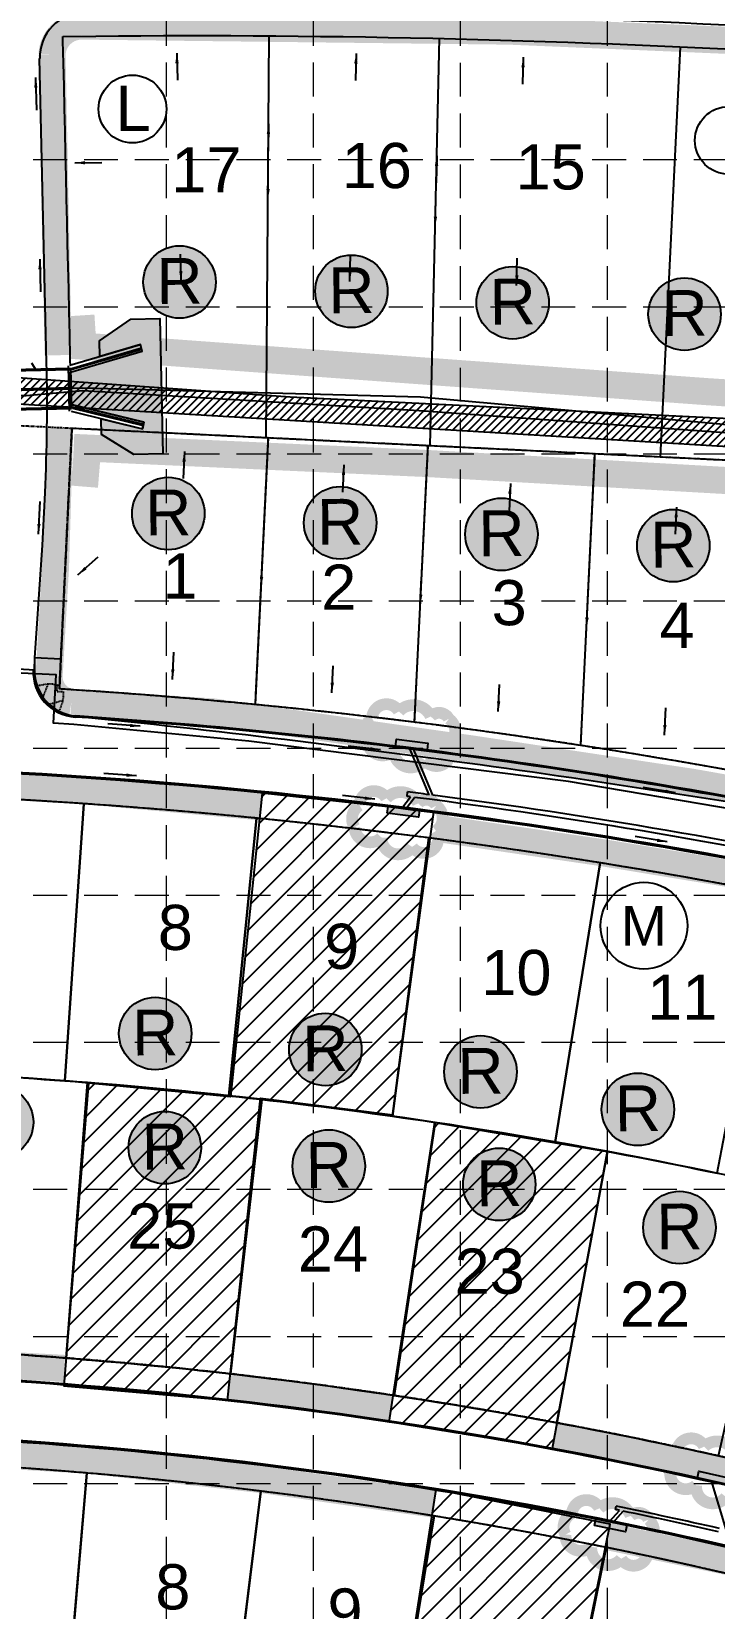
# Model space of a CAD drawing. Header units: inches. Extents: x 4451 to 7062, y 10245 to 14418.
# Drawn here: x 5306 to 5608, y 12537 to 13235 of the extents above; entities that cross this region are included whole.
import ezdxf
from ezdxf.enums import TextEntityAlignment as Align

# ---------------------------------------------------------------- set-up
doc = ezdxf.new("R2010")
doc.units = ezdxf.units.IN
doc.header["$MEASUREMENT"] = 0
for name, pattern in [('HIDDEN', [0.375, 0.25, -0.125]), ('x14305pbs$0$HIDDEN2', [0.1875, 0.125, -0.0625]), ('x14305pbs$0$PHANTOM', [2.5, 1.25, -0.25, 0.25, -0.25, 0.25, -0.25])]:
    doc.linetypes.add(name, pattern=pattern)
for name, color, linetype in [('BASE', 7, 'Continuous'), ('BLOCK-TXT', 1, 'Continuous'), ('BREAKLINE_PTCODE', 7, 'Continuous'), ('ERO-MAT', 84, 'Continuous'), ('GRADE BASE$0$GRADE-ARROW', 7, 'Continuous'), ('GRADE BASE$0$PGRADE-BNDY', 3, 'Continuous'), ('grid', 9, 'HIDDEN'), ('HEC TB', 42, 'Continuous'), ('LOT-TXT', 1, 'Continuous'), ('pbaseCS4$0$LOTS-4', 1, 'Continuous'), ('pbaseCS4$0$PV TC-4', 3, 'Continuous'), ('Phase 3$0$E-BC', 8, 'Continuous'), ('Phase 3$0$FC', 8, 'Continuous'), ('Phase 3$0$INLET', 8, 'Continuous'), ('Phase 3$0$STM', 8, 'Continuous'), ('SD BxClvt', 11, 'Continuous'), ('SD BxClvt Hdwl', 1, 'Continuous'), ('SD RCP', 11, 'Continuous'), ('SD RIPRAP', 7, 'Continuous'), ('SILT FENCE', 200, 'Continuous'), ('SODDED LOT', 2, 'Continuous'), ('WSL', 5, 'Continuous'), ('x14305pbs$0$BOUNDARY', 8, 'x14305pbs$0$PHANTOM'), ('x14305pbs$0$FUT-BFR', 1, 'x14305pbs$0$HIDDEN2'), ('x14305pbs$0$LOT-LABEL', 1, 'Continuous'), ('x14305pbs$0$LOT-TXT', 1, 'Continuous'), ('x14305pbs$0$LOTS', 1, 'Continuous'), ('x14305pbs$0$p-BC', 1, 'Continuous'), ('x14305pbs$0$P-FC', 1, 'Continuous'), ('x14305pbs$0$PARC', 1, 'Continuous'), ('x14305pbs$0$ROW', 1, 'x14305pbs$0$PHANTOM'), ('x14305stm$0$P-INLET', 5, 'Continuous'), ('x14305stm$0$P-STM', 2, 'Continuous')]:
    doc.layers.add(name, color=color, linetype=linetype)
doc.layers.add('ERO-MAT-OL', color=6, linetype='Continuous', plot=False)
doc.styles.add('GRADE BASE$0$Standard', font='txt')
doc.styles.add('ryland', font='ARIAL.TTF', dxfattribs={"height": 25})
doc.styles.get("Standard").update_dxf_attribs({"font": 'ARIAL.TTF'})
doc.dimstyles.new('GRADE BASE$0$Standard', dxfattribs={"dimtxt": 0.18, "dimasz": 0.18, "dimexe": 0.18, "dimexo": 0.0625, "dimgap": 0.09, "dimtad": 0, "dimtih": 1, "dimtoh": 1, "dimdec": 4, "dimzin": 0, "dimdsep": 46, "dimtxsty": 'GRADE BASE$0$Standard', "dimcen": 0.09, "dimadec": 0, "dimazin": 0, "dimtfac": 1, "dimtdec": 4, "dimtofl": 0, "dimtmove": 0, "dimatfit": 3, "dimfxl": 0, "dimtolj": 1, "dimtzin": 0, "dimarcsym": 0})

# ---------------------------------------------------------------- blocks, each defined once
blk = doc.blocks.new('RYLAND')
h = blk.add_hatch(color=81)
h.paths.add_polyline_path([(1.164, -1.048, 1), (-1.408, -1.048, 1)])
h.paths.add_polyline_path([(-1.348, -2.228), (1.104, -2.228), (1.104, 0.21), (-1.348, 0.21)], flags=25)
at = {"color": 5}
blk.add_circle((-0.122, -1.048), 1.286, dxfattribs=at)
at = {"layer": 'BASE', "color": 5, "style": 'ryland'}
blk.add_text('R', height=1.625, dxfattribs=at).set_placement((-0.122, -1.821), align=Align.CENTER)

msp = doc.modelspace()

# ---------------------------------------------------------------- hatches: boundary and pattern name
at = {"layer": 'SD RIPRAP'}
h = msp.add_hatch(dxfattribs=at)
h.set_pattern_fill('GRAVEL', color=1, scale=5, style=0)
h.set_pattern_definition([(228.0128, (3.6, 5), (-39.999991161, -45.000006708), [0.67268, -66.59544]), (184.9697, (3.15, 4.5), (60.0000052576, 4.999956535), [1.15434, -114.279625]), (132.5104, (2, 4.4), (49.999953592, -55.0000433694), [0.81394, -80.58016]), (267.2737, (0.05, 3.15), (4.9999800886, 100.000001475), [1.05119, -104.06779]), (292.8337, (0, 2.1), (-25.000049527, 59.999982059), [1.030775, -102.046865]), (357.2737, (0.4, 1.15), (-100.000001475, 4.9999800886), [1.05119, -104.06779]), (37.6942, (1.45, 1.1), (-65.000036728, -49.9999520258), [1.390145, -137.624245]), (72.2553, (2.55, 1.95), (35.0000538135, 109.9999811562), [1.31244, -129.931605]), (121.4296, (2.95, 3.2), (-40.000041171, 64.9999751825), [1.05475, -104.420365]), (175.2364, (2.4, 4.1), (55.000004732, -4.999957663), [1.20416, -59.003815]), (222.3974, (1.2, 4.2), (-60.0000367554, -54.99996041), [1.55724, -154.166875]), (138.8141, (5, 3.1), (-35.000014734, 29.999986567), [0.531505, -52.61922]), (171.4692, (4.6, 3.45), (64.999991424, -10.00003955), [1.011185, -100.107555]), (225, (3.6, 3.6), (-6e-16, -5.00000155), [0.707105, -6.36396]), (203.1986, (3.25, 4.2), (24.999998653, 10.000006626), [0.38079, -37.698075]), (291.8014, (2.9, 4.05), (-4.99999955, 15.000001365), [0.538515, -26.38731]), (30.9638, (3.1, 3.55), (14.99999011, 10.00001242), [0.874645, -28.280115]), (161.5651, (3.85, 4), (10.00000217, -4.99999202), [0.632455, -15.178935]), (16.3895, (0, 4.05), (50.000010992, 14.999963549), [0.886, -87.714225]), (70.3462, (0.85, 4.3), (-19.999976237, -55.000010678), [0.743305, -73.58704]), (293.1986, (3.85, 5), (-10.000006626, 24.999998653), [0.761575, -37.31729]), (343.6105, (4.15, 4.3), (-50.000010992, 14.999963549), [0.886, -87.714225]), (339.444, (0, 0.95), (-25.000009223, 9.999979982), [0.8544, -41.86562]), (294.7751, (0.8, 0.65), (-24.999960946, 55.000017109), [0.71589, -70.873215]), (66.8014, (3.9, 0), (10.000006626, 24.999998653), [0.761575, -37.31729]), (17.354, (4.2, 0.7), (-65.0000100955, -19.999972511), [0.838155, -82.97712]), (69.444, (1.45, 0), (-9.999979982, -25.000009223), [0.4272, -42.29282]), (101.3099, (3.6, 0), (-4.99998816, 20.00000376), [0.25495, -25.240145]), (165.9638, (3.55, 0.25), (15.00000273, -4.99999029), [1.030775, -19.58475]), (186.009, (2.55, 0.5), (49.9999987545, 4.9999965874), [0.95525, -94.569615]), (303.6901, (3.1, 3.1), (-5.00000667, 9.99999779), [0.72111, -17.306645]), (353.1572, (3.5, 2.5), (84.9999968274, -10.0000399896), [1.25897, -124.637815]), (60.9454, (4.75, 2.35), (-20.000000136, -35.000001923), [0.51478, -50.96337]), (90, (5, 2.8), (-5, 5), [0.3, -4.7]), (120.2564, (2.45, 0.65), (19.999974434, -35.000012279), [0.69462, -68.7676]), (48.0128, (2.1, 1.25), (39.999991161, 45.000006708), [1.34536, -65.92276]), (0, (3, 2.25), (5, 5), [1.3, -3.7]), (325.3048, (4.3, 2.25), (-49.999971295, 35.000043048), [0.79057, -78.26637]), (254.0546, (4.95, 1.8), (-4.999999446, -20.000000633), [0.72801, -35.67254]), (207.646, (4.75, 1.1), (-94.999979036, -50.000038566), [1.185325, -117.34737]), (175.4261, (3.7, 0.55), (-65.0000027916, 4.9999740058), [1.253995, -124.14537])])
h.paths.add_polyline_path([(5323.01, 13083.9), (5354.76, 13093.19), (5353.91, 13096.08), (5335.92, 13090.81), (5335.77, 13097.75), (5349.62, 13107.38), (5362.47, 13107.67), (5363.85, 13047.69), (5351, 13047.39), (5336.72, 13056.38), (5336.56, 13063.31), (5354.77, 13058.88), (5355.48, 13061.8), (5323.33, 13069.63)])
at = {"layer": 'WSL'}
h = msp.add_hatch(dxfattribs=at)
h.set_pattern_fill('ANSI31', color=256, scale=20, style=0)
h.paths.add_polyline_path([(5043.15, 13916.57), (5077.99, 13722.41), (5090.47, 13317.83), (5088.4, 13174.97), (5108.17, 13103.2), (5169.55, 13082.4), (5272.55, 13083.44), (5420.28, 13073.04), (5758.56, 13056.37), (5910.46, 13056.37), (5999.93, 13056.37), (6187.46, 13048.06), (6236.96, 13052.47), (6285.22, 13080.76), (6331.91, 13100.31), (6401.73, 13089.08), (6446.67, 13057.46), (6511.58, 13034.17), (6579.82, 13029.18), (6779.54, 12994.24), (6836.13, 13007.55), (6847.78, 13022.52), (6919.34, 13050.81), (6957.62, 13072.44), (6980.93, 13082.42), (6982.59, 13034.17), (6859.43, 12997.57), (6799.51, 12975.94), (6699.65, 12964.29), (6599.79, 12995.9), (6454.99, 13017.53), (6405.06, 13045.82), (6376.76, 13069.11), (6303.53, 13064.12), (6286.05, 13062.28), (6287, 13062.55), (6240.29, 13039.16), (6112.13, 13034.17), (5930.72, 13030.84), (5754.29, 13042.49), (5115.18, 13080.76), (5073.57, 13114.03), (5056.93, 13153.96), (5060.26, 13223.84), (5058.59, 13333.65), (5060.26, 13351.95), (5063.59, 13411.85), (5062.09, 13427.25), (5060.26, 13440.13), (5060.26, 13490.05), (5058.59, 13501.69), (5055.27, 13523.32), (5063.59, 13411.85), (5046.94, 13553.27), (4992.02, 13576.56), (4993.68, 13604.85), (5056.93, 13576.56), (5058.59, 13708), (4977.04, 13882.7), (5016.98, 13886.03), (5051.94, 13767.9), (5002.01, 13974.21), (5036.96, 13960.9)])

# ---------------------------------------------------------------- linework, layer by layer
at = {"layer": 'BASE', "color": 170, "const_width": 5.2}
for points in [[(5468.37, 12933.72, 0.520567), (5468.37, 12933.72, 0.765195), (5456.46, 12930.62, 0.417879), (5454.3, 12920.91, 0.6649), (5466.17, 12916.39, 0.744833), (5479.77, 12912.24, 0.975642), (5490.31, 12919.29, 0.520567), (5490.48, 12930.49, 0.520567), (5482.45, 12931.47, 0.540264), (5468.37, 12933.72)], [(5462.81, 12895.25, 0.520567), (5462.81, 12895.25, 0.765195), (5450.9, 12892.16, 0.417879), (5448.73, 12882.45, 0.6649), (5460.61, 12877.93, 0.744833), (5474.2, 12873.78, 0.975642), (5484.75, 12880.83, 0.520567), (5484.91, 12892.02, 0.520567), (5476.88, 12893.01, 0.540264), (5462.81, 12895.25)], [(5603.51, 12608.33, 0.520567), (5603.51, 12608.33, 0.765195), (5591.4, 12606.19, 0.417879), (5588.47, 12596.67, 0.6649), (5599.95, 12591.23, 0.744833), (5613.18, 12586.02, 0.975642), (5624.24, 12592.22, 0.520567), (5625.29, 12603.37, 0.520567), (5617.37, 12604.98, 0.540264), (5603.51, 12608.33)], [(5557.11, 12581.01, 0.520567), (5557.11, 12581.01, 0.765195), (5545, 12578.86, 0.417879), (5542.07, 12569.35, 0.6649), (5553.55, 12563.91, 0.744833), (5566.78, 12558.7, 0.975642), (5577.84, 12564.89, 0.520567), (5578.89, 12576.04, 0.520567), (5570.97, 12577.65, 0.540264), (5557.11, 12581.01)]]:
    msp.add_lwpolyline(points, format="xyb", close=True, dxfattribs=at)
at = {"layer": 'BLOCK-TXT', "color": 7}
for centre in [(5350.41, 13200.37), (5614.43, 13186.47)]:
    msp.add_circle(centre, 15, dxfattribs=at)
at = {"layer": 'BREAKLINE_PTCODE', "color": 7}
for points in [[(5319.59, 13232.54, 545.1), (5334.25, 13232.68, 544.96), (5344.19, 13232.76, 544.83), (5354.14, 13232.82, 544.71), (5364.09, 13232.86, 544.58), (5374.03, 13232.88, 544.46), (5383.98, 13232.87, 544.33), (5393.93, 13232.85, 544.21), (5403.87, 13232.8, 544.08), (5413.82, 13232.74, 543.96), (5423.77, 13232.65, 543.84), (5433.71, 13232.54, 543.71), (5443.66, 13232.41, 543.59), (5453.61, 13232.26, 543.46), (5463.55, 13232.09, 543.34), (5473.5, 13231.9, 543.21), (5483.44, 13231.68, 543.09), (5493.39, 13231.45, 542.96), (5503.33, 13231.19, 542.84), (5513.27, 13230.91, 542.72), (5523.21, 13230.61, 542.59), (5533.16, 13230.3, 542.47), (5543.1, 13229.95, 542.34), (5553.04, 13229.59, 542.22), (5562.98, 13229.21, 542.09), (5572.92, 13228.81, 541.97), (5582.85, 13228.38, 541.84), (5592.79, 13227.94, 541.72), (5602.73, 13227.47, 541.6), (5612.66, 13226.98, 541.47)], [(5322.93, 13086.86, 545.76), (5322.89, 13088.96, 545.78), (5322.85, 13090.61, 545.79), (5322.62, 13100.6, 545.84), (5322.39, 13110.6, 545.87), (5322.16, 13120.6, 545.86), (5321.93, 13130.6, 545.82), (5321.7, 13140.59, 545.76), (5321.47, 13150.59, 545.66), (5321.24, 13160.59, 545.57), (5321.01, 13170.59, 545.47), (5320.78, 13180.58, 545.37), (5320.55, 13190.58, 545.27), (5320.33, 13200.58, 545.18), (5320.1, 13210.58, 545.08), (5319.87, 13220.57, 544.98), (5319.64, 13230.57, 544.88), (5319.59, 13232.54, 544.86)]]:
    msp.add_polyline3d(points, dxfattribs=at)
at = {"layer": 'ERO-MAT', "const_width": 12}
for points in [[(6013.17, 13064.81), (6012.7, 13181.07, 0.305428), (6001.95, 13196.9), (5780.67, 13220.05), (5674.11, 13228.24), (5516.99, 13234.87), (5328.03, 13237.09, 0.4074), (5314.79, 13224.46), (5317.5, 13091.4)], [(5318.18, 13059.23), (5316.31, 12997.4), (5313.51, 12949.8, 0.386919), (5323.32, 12937.67), (5386.33, 12933.47), (5500.4, 12917.15), (5598.09, 12902.39), (5749.3, 12875.66), (5830.38, 12865.02), (5904.76, 12860.39), (6002.11, 12859.64, 0.312112), (6013.45, 12867.36), (6013.92, 12878.53), (6013.32, 13027.74)]]:
    msp.add_lwpolyline(points, format="xyb", dxfattribs=at)
for points in [[(5407.13, 12891.52), (5329.26, 12898.6), (5252.27, 12903.09), (5175.03, 12904.59), (5026.58, 12903)], [(5633.25, 12858.87), (5559.58, 12871.03), (5486.62, 12881.75)], [(5174.8, 12648.29), (5199.31, 12648.62), (5250.74, 12646.67), (5320.25, 12642.92)], [(5393.49, 12635.19), (5464.78, 12625.25)], [(5026.52, 12607.5), (5175.33, 12608.66), (5254.14, 12606.9), (5331.87, 12602.21), (5407.76, 12593.72), (5483.99, 12582.84)], [(5537.6, 12613.17), (5608.46, 12599), (5680.09, 12581.78)], [(5561.23, 12568.38), (5637.49, 12552.6)]]:
    msp.add_lwpolyline(points, dxfattribs=at)
at = {"layer": 'ERO-MAT-OL', "color": 7, "flags": 128}
msp.add_lwpolyline([(6009.12, 13025.78), (6008.38, 12865.29), (5943.65, 12865.27, -0.052995), (5696.65, 12891.44, 0.037156), (5318.07, 12943.7), (5318.7, 12956.91), (5307.02, 12957.47), (5306.96, 12952.1, 0.388262), (5325.15, 12931.71, -0.018592), (5694.24, 12880.19, 0.035174), (5943.65, 12853.77), (6000.38, 12853.79, 0.414214), (6019.88, 12873.3), (6017.77, 13026.72)], format="xyb", close=True, dxfattribs=at)
for points in [[(4780.42, 12663.96), (4778.7, 12887.95, -0.414214), (4798.05, 12907.6), (5136.71, 12910.21, -0.05484), (5688.57, 12853.8, 0.052995), (5943.66, 12826.77), (6000.39, 12826.79, -0.414214), (6019.9, 12807.3), (6019.98, 12557.32, -0.416622), (6000.33, 12537.82, -0.059153), (5656.48, 12581.39, 0.063062), (5144.15, 12642.26, 0.000489), (4805.11, 12639.65, 0.001829), (4805.02, 12651.15), (5144.06, 12653.76, -0.063062), (5659.26, 12592.55, 0.060541), (6008.49, 12549.27), (6008.4, 12815.29), (5943.67, 12815.27, -0.052995), (5686.16, 12842.55, 0.05484), (5136.8, 12898.71), (4790.13, 12896.04), (4791.92, 12664.05), (4780.42, 12663.96)], [(4805.41, 12601.32), (4805.32, 12612.65), (5144.36, 12615.26, -0.063062), (5649.96, 12555.19, 0.059243), (6000.65, 12510.81, -0.411914), (6020.01, 12491.32), (6020.05, 12374.86, -0.340544), (6008.54, 12359.92), (6008.5, 12499.27, -0.054559), (5682.32, 12535.72, -0.005985), (5647.17, 12544.03, 0.063062), (5144.44, 12603.76), (4805.41, 12601.32)]]:
    msp.add_lwpolyline(points, format="xyb", dxfattribs=at)
at = {"layer": 'GRADE BASE$0$PGRADE-BNDY', "color": 7}
msp.add_lwpolyline([(6229.43, 13191.98), (6189.86, 13177.94), (6140.54, 13171.34), (6092.37, 13175.64), (6059.69, 13181.38), (6060.21, 13128.86), (6061.35, 13030.73), (6177.76, 13025), (6177.19, 12858.55), (6055.91, 12858.26), (6000.78, 12850.22), (5918.2, 12848.5), (5839.21, 12851.64), (5763.22, 12862.53), (5691.25, 12877.15), (5618.27, 12890.09), (5543.43, 12902.7), (5401.94, 12920.5), (5324.39, 12927.97), (5315.43, 12928.57), (5316.58, 12949.98), (5269.98, 12952.17)], dxfattribs=at)
at = {"layer": 'grid', "color": 252, "linetype": 'HIDDEN', "lineweight": 0, "ltscale": 60}
for p, q in [((5365.41, 10573.41), (5365.41, 14349.99)), ((5430.52, 10573.4), (5430.52, 14349.99)), ((5495.63, 10573.39), (5495.63, 14349.99)), ((5560.75, 10573.38), (5560.75, 14349.99)), ((4518.96, 13177.99), (6993.2, 13177.99)), ((4518.96, 13112.88), (6993.2, 13112.88)), ((4518.96, 13047.76), (6993.2, 13047.76)), ((4518.96, 12982.65), (6993.2, 12982.65)), ((4518.96, 12917.54), (6993.2, 12917.54)), ((4518.96, 12852.43), (6993.2, 12852.43)), ((4518.96, 12787.32), (6993.2, 12787.32)), ((4518.96, 12722.21), (6993.2, 12722.21)), ((4518.96, 12657.1), (6993.2, 12657.1)), ((4518.96, 12591.98), (6993.2, 12591.98))]:
    msp.add_line(p, q, dxfattribs=at)
at = {"layer": 'HEC TB', "color": 5}
msp.add_lwpolyline([(5155.51, 13069.17), (5275.38, 13073.59), (5303.31, 13073.53), (5328.42, 13075.81), (5477.33, 13066.91), (5641.37, 13055.08), (5803.75, 13049.95), (5943.01, 13055.78), (6010.39, 13047.62), (6037.27, 13057.22), (6063.18, 13056.69), (6179.69, 13055.4)], dxfattribs=at)
at = {"layer": 'pbaseCS4$0$LOTS-4', "color": 7}
for p, q in [((5409.64, 13054.95), (5410.91, 13232.76)), ((5482.17, 13051.42), (5486.35, 13231.61)), ((5592.84, 13227.93), (5584.01, 13046.46)), ((5323.58, 13059.14), (6008.33, 13025.81)), ((5404.81, 12936.76), (5410.56, 13054.91)), ((5475.29, 12928.94), (5481.26, 13051.47)), ((5548.88, 12918.67), (5555.17, 13047.87))]:
    msp.add_line(p, q, dxfattribs=at)
at = {"layer": 'pbaseCS4$0$PV TC-4', "color": 7}
for p, q in [((5312.41, 13088.05), (5309.31, 13222.67)), ((5310.59, 13007.35), (5311.7, 13030.52)), ((5307.21, 12957.46), (5310.59, 13007.35)), ((5306.96, 12952.1), (5307.21, 12957.46)), ((5280, 12953.75), (5306.96, 12952.1))]:
    msp.add_line(p, q, dxfattribs=at)
for centre, radius, start, end in [((5377.46, 8537.88), 4734.5, 81.12867, 90.59934), ((5329.31, 13223.13), 20, 90.58878, 181.31639), ((5377.46, 8537.88), 4705.5, 82.37991, 90.58878), ((4498.12, 13069.34), 814.5, 357.26855, 1.31639)]:
    msp.add_arc(centre, radius, start, end, dxfattribs=at)
at = {"layer": 'Phase 3$0$E-BC', "color": 7}
msp.add_line((5280, 12953.75), (5306.96, 12952.1), dxfattribs=at)
for centre, radius, start, end in [((5326.43, 12951.17), 19.5, 177.26855, 266.22192), ((5156.23, 10373.79), 2563.5, 77.88516, 86.22192), ((5156.23, 10373.79), 2536.5, 77.88516, 90.44108)]:
    msp.add_arc(centre, radius, start, end, dxfattribs=at)
at = {"layer": 'Phase 3$0$FC', "color": 7}
for centre, radius, start, end in [((5326.43, 12951.17), 20, 177.26855, 266.22192), ((5156.23, 10373.79), 2563, 77.88516, 86.22192), ((5156.23, 10373.79), 2537, 77.88516, 90.44108)]:
    msp.add_arc(centre, radius, start, end, dxfattribs=at)
at = {"layer": 'Phase 3$0$INLET', "color": 5, "flags": 128}
for points in [[(5466.92, 12918.41), (5467.3, 12921.38), (5481.19, 12919.63), (5480.81, 12916.66)], [(5463.2, 12888.64), (5463.58, 12891.61), (5477.47, 12889.87), (5477.09, 12886.89)]]:
    msp.add_lwpolyline(points, close=True, dxfattribs=at)
at = {"layer": 'Phase 3$0$INLET', "color": 5}
for points in [[(5467.3, 12921.38), (5466.92, 12918.41), (5481.19, 12919.63), (5480.81, 12916.66)], [(5463.58, 12891.61), (5463.2, 12888.64), (5477.47, 12889.87), (5477.09, 12886.89)]]:
    msp.add_solid(points, dxfattribs=at)
at = {"layer": 'Phase 3$0$STM', "color": 5}
for p, q in [((5481.69, 12896.88), (5473.01, 12917.64)), ((5483.41, 12896.66), (5474.73, 12917.42)), ((5469.66, 12890.85), (5473.51, 12895.91)), ((5471.38, 12890.63), (5475.22, 12895.69)), ((5471.96, 12896.1), (5472.21, 12898.09))]:
    msp.add_line(p, q, dxfattribs=at)
for points in [[(5473.51, 12895.91, 0.000153), (5471.96, 12896.1)], [(5481.69, 12896.88, 0.000939), (5472.21, 12898.09)], [(5983.15, 12832.26, 0.004705), (5980.91, 12832.28), (5943.66, 12832.27, -0.052995), (5689.73, 12859.17, 0.021409), (5475.22, 12895.69, 0.021409)], [(5983.19, 12834.26, 0.004705), (5980.91, 12834.28), (5943.66, 12834.27, -0.052995), (5690.15, 12861.13, 0.020623), (5483.41, 12896.66, 0.020623)]]:
    msp.add_lwpolyline(points, format="xyb", dxfattribs=at)
at = {"layer": 'SD BxClvt', "color": 5}
for p, q in [((5272.98, 13084.49), (5322.97, 13085.63)), ((5272.99, 13083.9), (5322.98, 13085.05)), ((5273.18, 13075.91), (5323.16, 13077.05)), ((5273.19, 13075.32), (5323.18, 13076.47)), ((5273.37, 13067.32), (5323.36, 13068.47)), ((5273.39, 13066.74), (5323.37, 13067.89))]:
    msp.add_line(p, q, dxfattribs=at)
at = {"layer": 'SD BxClvt Hdwl', "color": 5}
for p, q in [((5322.72, 13086.94), (5353.91, 13096.08)), ((5323.42, 13085.59), (5354.33, 13094.64)), ((5354.76, 13093.19), (5353.91, 13096.08)), ((5323.01, 13083.9), (5354.76, 13093.19)), ((5323.28, 13085.02), (5354.48, 13094.15)), ((5321.94, 13086.77), (5322.4, 13066.71)), ((5322.97, 13085.63), (5323.37, 13067.89)), ((5323.19, 13066.57), (5354.77, 13058.88)), ((5323.33, 13069.63), (5355.48, 13061.8)), ((5323.66, 13068.52), (5355.24, 13060.83)), ((5323.82, 13067.96), (5355.12, 13060.34)), ((5355.48, 13061.8), (5354.77, 13058.88))]:
    msp.add_line(p, q, dxfattribs=at)
at = {"layer": 'SD RCP', "color": 5}
msp.add_line((5305.71, 13087.99), (5307.71, 13084.7), dxfattribs=at)
at = {"layer": 'SD RIPRAP', "color": 1}
msp.add_lwpolyline([(5323.01, 13083.9), (5354.76, 13093.19), (5353.91, 13096.08), (5335.92, 13090.81), (5335.77, 13097.75), (5349.62, 13107.38), (5362.47, 13107.67), (5363.85, 13047.69), (5351, 13047.39), (5336.72, 13056.38), (5336.56, 13063.31), (5354.77, 13058.88), (5355.48, 13061.8), (5323.33, 13069.63)], close=True, dxfattribs=at)
at = {"layer": 'SILT FENCE', "const_width": 12}
for points in [[(5328.51, 13094.49), (5327.57, 13109.01)], [(5323.63, 13095.77), (5605.21, 13075.24), (5785.41, 13063.74), (5943.12, 13068.31), (5985.45, 13074.56), (6002.75, 13074.35), (6004.19, 13090)], [(5330.87, 13054.53), (5329.15, 13033.22)], [(5324.37, 13050.58), (5480.71, 13043.48), (5630.65, 13034.95), (5775.62, 13029.27), (5924.14, 13020.75), (6002.31, 13019.33), (6002.31, 13002.99)]]:
    msp.add_lwpolyline(points, dxfattribs=at)
at = {"layer": 'SODDED LOT'}
for p, q in [((5401.51, 12836.74), (5456.97, 12892.2)), ((5402.75, 12848.59), (5447.42, 12893.25)), ((5403.99, 12860.43), (5437.87, 12894.31)), ((5405.23, 12872.27), (5428.32, 12895.36)), ((5406.46, 12884.12), (5418.76, 12896.42)), ((5407.7, 12895.96), (5409.21, 12897.47)), ((5397.8, 12801.21), (5483.48, 12886.88)), ((5399.04, 12813.06), (5476.07, 12890.09)), ((5400.28, 12824.9), (5466.52, 12891.14)), ((5396.57, 12789.37), (5481.82, 12874.62)), ((5395.33, 12777.52), (5480.17, 12862.36)), ((5394.09, 12765.68), (5478.51, 12850.1)), ((5324.1, 12685.08), (5476.86, 12837.84)), ((5411.58, 12761.95), (5475.2, 12825.57)), ((5421, 12760.77), (5473.54, 12813.31)), ((5430.42, 12759.58), (5471.89, 12801.05)), ((5439.84, 12758.4), (5470.23, 12788.79)), ((5449.26, 12757.21), (5468.58, 12776.53)), ((5328.79, 12742.81), (5353.06, 12767.08)), ((5329.73, 12754.36), (5343.4, 12768.02)), ((5330.67, 12765.9), (5333.74, 12768.97)), ((5325.04, 12696.62), (5391.7, 12763.28)), ((5325.98, 12708.17), (5382.04, 12764.23)), ((5326.92, 12719.72), (5372.38, 12765.18)), ((5327.85, 12731.26), (5362.72, 12766.13)), ((5458.69, 12756.03), (5466.92, 12764.27)), ((5323.16, 12673.53), (5406.54, 12756.91)), ((5478.22, 12711.92), (5513.19, 12746.89)), ((5480.13, 12724.44), (5504.11, 12748.42)), ((5482.04, 12736.95), (5495.03, 12749.95)), ((5483.95, 12749.47), (5485.96, 12751.48)), ((5322.22, 12661.99), (5405.24, 12745)), ((5468.67, 12649.34), (5558.57, 12739.23)), ((5470.58, 12661.85), (5549.49, 12740.77)), ((5472.49, 12674.37), (5540.41, 12742.3)), ((5474.4, 12686.89), (5531.34, 12743.83)), ((5476.31, 12699.4), (5522.26, 12745.36)), ((5321.28, 12650.44), (5403.93, 12733.09)), ((5466.76, 12636.82), (5558.64, 12728.71)), ((5320.34, 12638.89), (5402.63, 12721.18)), ((5464.85, 12624.3), (5556.23, 12715.69)), ((5326.75, 12634.7), (5401.32, 12709.27)), ((5336.5, 12633.84), (5400.02, 12697.36)), ((5469.47, 12618.32), (5553.82, 12702.67)), ((5478.6, 12616.84), (5551.41, 12689.65)), ((5346.25, 12632.99), (5398.72, 12685.45)), ((5487.72, 12615.36), (5549, 12676.64)), ((5356, 12632.13), (5397.41, 12673.54)), ((5365.75, 12631.27), (5396.11, 12661.63)), ((5496.84, 12613.87), (5546.59, 12663.62)), ((5375.5, 12630.41), (5394.8, 12649.72)), ((5505.97, 12612.39), (5544.18, 12650.6)), ((5385.24, 12629.55), (5393.5, 12637.81)), ((5515.09, 12610.91), (5541.77, 12637.58)), ((5524.21, 12609.42), (5539.36, 12624.57)), ((5533.34, 12607.94), (5536.95, 12611.55)), ((5481.14, 12566.35), (5500.84, 12586.05)), ((5483.09, 12578.91), (5491.99, 12587.81)), ((5473.31, 12516.1), (5536.24, 12579.02)), ((5475.27, 12528.66), (5527.39, 12580.78)), ((5477.22, 12541.22), (5518.54, 12582.54)), ((5479.18, 12553.78), (5509.69, 12584.29)), ((5467.44, 12478.41), (5561.65, 12572.61)), ((5469.4, 12490.97), (5553.94, 12575.51)), ((5471.36, 12503.53), (5545.09, 12577.26)), ((5465.49, 12465.85), (5558.94, 12559.3)), ((5467.56, 12457.31), (5556.23, 12545.98))]:
    msp.add_line(p, q, dxfattribs=at)
at = {"layer": 'SODDED LOT', "color": 2, "flags": 128}
msp.add_lwpolyline([(5392.53, 12628.91), (5407.15, 12762.51), (5465.69, 12755.15), (5483.79, 12889.24), (5407.87, 12897.62), (5393.82, 12763.08), (5330.95, 12769.25), (5320.04, 12635.29)], close=True, dxfattribs=at)
at = {"layer": 'SODDED LOT'}
for points in [[(5464.05, 12619.1), (5484.3, 12751.76), (5560.53, 12738.9), (5536.19, 12607.48), (5464.71, 12619.1)], [(5484.7, 12589.26), (5464.25, 12457.89), (5535.76, 12445.33), (5561.92, 12573.92)]]:
    msp.add_lwpolyline(points, close=True, dxfattribs=at)
at = {"layer": 'WSL', "color": 5, "elevation": 547.62}
msp.add_lwpolyline([(5079.87, 13717.01), (5078.54, 13554.03), (5092.17, 13348.49), (5091.64, 13236.62), (5096.69, 13121), (5155.52, 13073.82), (5275.41, 13076.3), (5328.4, 13076.94), (5477.96, 13072.99), (5641.54, 13058.25), (5803.73, 13053.62), (5942.9, 13059.16), (6010.6, 13037.8), (6063.21, 13057.58), (6179.47, 13047.58)], dxfattribs=at)
at = {"layer": 'WSL'}
for points in [[(6240.29, 13039.16), (6112.13, 13034.17), (5930.72, 13030.84), (5754.29, 13042.49), (5115.18, 13080.76), (5073.57, 13114.03), (5056.93, 13153.96), (5060.26, 13223.84), (5058.59, 13333.65)], [(5090.47, 13317.83), (5088.4, 13174.97), (5108.17, 13103.2), (5169.55, 13082.4), (5272.55, 13083.44), (5420.28, 13073.04), (5758.56, 13056.37), (5910.46, 13056.37), (5999.93, 13056.37), (6187.46, 13048.06), (6236.96, 13052.47)]]:
    msp.add_lwpolyline(points, dxfattribs=at)
at = {"layer": 'x14305pbs$0$BOUNDARY', "color": 7}
for p, q in [((5113.28, 13069.38), (6173.33, 13017.78)), ((5318.07, 12943.7), (5318.7, 12956.91))]:
    msp.add_line(p, q, dxfattribs=at)
msp.add_arc((5156.23, 10373.79), 2575, 77.88516, 86.3967, dxfattribs=at)
at = {"layer": 'x14305pbs$0$FUT-BFR', "color": 7, "ltscale": 0.5}
for p, q in [((5307.91, 12945.07), (5313.06, 12946.02)), ((5313.06, 12946.02), (5310.63, 12939.75)), ((5313.06, 12946.02), (5317.05, 12945.75)), ((5317.05, 12945.75), (5316.85, 12942.62)), ((5316.85, 12942.62), (5319.79, 12942.48)), ((5319.79, 12942.48), (5319.6, 12938.48)), ((5319.6, 12938.48), (5313.29, 12936.77)), ((5319.6, 12938.48), (5317.84, 12933.67))]:
    msp.add_line(p, q, dxfattribs=at)
at = {"layer": 'x14305pbs$0$LOT-LABEL', "color": 7}
msp.add_circle((5576.84, 12838.86), 19.23, dxfattribs=at)
at = {"layer": 'x14305pbs$0$LOTS', "color": 7, "linetype": 'x14305pbs$0$HIDDEN2'}
for p, q in [((5323.58, 13059.14), (5318.07, 12943.7)), ((5404.8, 12936.55), (5410.56, 13054.91)), ((5475.29, 12928.94), (5481.26, 13051.47)), ((5548.88, 12918.67), (5555.17, 13047.87))]:
    msp.add_line(p, q, dxfattribs=at)
at = {"layer": 'x14305pbs$0$LOTS', "color": 7}
for p, q in [((5320.43, 12770.22), (5328.84, 12892.88)), ((5393.13, 12763.59), (5405.31, 12886.47)), ((5465.55, 12754.56), (5481.55, 12877.74)), ((5537.6, 12743.13), (5557.49, 12866.7)), ((5321.01, 12647.53), (5330.55, 12769.44)), ((5393.76, 12640.54), (5407.6, 12761.98)), ((5466.22, 12630.98), (5484.34, 12751.81)), ((5538.29, 12618.87), (5560.67, 12738.95)), ((5320.3, 12480.31), (5330.16, 12596.62)), ((5392.89, 12472.76), (5407.22, 12588.59)), ((5465.14, 12462.42), (5483.9, 12577.61)), ((5536.93, 12449.32), (5560.11, 12563.69))]:
    msp.add_line(p, q, dxfattribs=at)
msp.add_arc((5157.01, 10576.3), 2200, 77.39851, 90.44108, dxfattribs=at)
at = {"layer": 'x14305pbs$0$p-BC', "color": 7}
msp.add_line((5280, 12953.75), (5306.96, 12952.1), dxfattribs=at)
for centre, radius, start, end in [((5326.43, 12951.17), 19.5, 177.26855, 266.22192), ((5156.23, 10373.79), 2563.5, 77.88516, 86.22192), ((5156.23, 10373.79), 2536.5, 77.88516, 90.44108), ((5159.96, 10588.82), 2053.5, 76.00744, 90.44108), ((5159.96, 10588.82), 2026.5, 76.00744, 90.44108)]:
    msp.add_arc(centre, radius, start, end, dxfattribs=at)
at = {"layer": 'x14305pbs$0$P-FC', "color": 7}
for centre, radius, start, end in [((5326.43, 12951.17), 20, 177.26855, 266.22192), ((5156.23, 10373.79), 2563, 77.88516, 86.22192), ((5156.23, 10373.79), 2537, 77.88516, 90.44108), ((5159.96, 10588.82), 2053, 76.00744, 90.44108), ((5159.96, 10588.82), 2027, 76.00744, 90.44108)]:
    msp.add_arc(centre, radius, start, end, dxfattribs=at)
at = {"layer": 'x14305pbs$0$PARC', "color": 7, "flags": 128}
for points in [[(5328.84, 12892.88, 0.007598), (5252.21, 12896.96), (5247.55, 12774.43, -0.008297), (5320.43, 12770.22)], [(5405.31, 12886.47, 0.007598), (5328.84, 12892.88), (5320.43, 12770.22, -0.008296), (5393.13, 12763.59)], [(5481.55, 12877.74, 0.007598), (5405.31, 12886.47), (5393.13, 12763.59, -0.008294), (5465.55, 12754.56)], [(5557.49, 12866.7, 0.007598), (5481.55, 12877.74), (5465.55, 12754.56, -0.008291), (5537.6, 12743.13)], [(5633.07, 12853.35, 0.007598), (5557.49, 12866.7), (5537.6, 12743.13, -0.008288), (5609.21, 12729.32)], [(5330.55, 12769.44, 0.008798), (5253.28, 12774.19), (5248.06, 12651.94, -0.008849), (5321.01, 12647.53)], [(5407.6, 12761.98, 0.008798), (5330.55, 12769.44), (5321.01, 12647.53, -0.008849), (5393.76, 12640.54)], [(5484.34, 12751.81, 0.008797), (5407.6, 12761.98), (5393.76, 12640.54, -0.008849), (5466.22, 12630.98)], [(5560.67, 12738.95, 0.008797), (5484.34, 12751.81), (5466.22, 12630.98, -0.008849), (5538.29, 12618.87)], [(5636.98, 12723.3, 0.008853), (5560.67, 12738.95), (5538.29, 12618.87, -0.008849), (5609.89, 12604.21)], [(5330.16, 12596.62, 0.009612), (5252.86, 12601.68), (5247.48, 12485.07, -0.009612), (5320.3, 12480.31)], [(5407.22, 12588.59, 0.009612), (5330.16, 12596.62), (5320.3, 12480.31, -0.009612), (5392.89, 12472.76)], [(5483.9, 12577.61, 0.009612), (5407.22, 12588.59), (5392.89, 12472.76, -0.009612), (5465.14, 12462.42)], [(5560.11, 12563.69, 0.009612), (5483.9, 12577.61), (5465.14, 12462.42, -0.009613), (5536.93, 12449.32)], [(5635.72, 12546.85, 0.009612), (5560.11, 12563.69), (5536.93, 12449.32, -0.009613), (5608.17, 12433.46)]]:
    msp.add_lwpolyline(points, format="xyb", close=True, dxfattribs=at)
at = {"layer": 'x14305pbs$0$ROW', "color": 7}
msp.add_line((5318.07, 12943.7), (5323.58, 13059.14), dxfattribs=at)
for centre, radius, start, end in [((5156.23, 10373.79), 2575, 77.88516, 86.3967), ((5156.23, 10373.79), 2525, 77.88516, 90.44108), ((5159.96, 10588.82), 2065, 76.00744, 90.44108), ((5159.96, 10588.82), 2015, 76.00744, 90.44108)]:
    msp.add_arc(centre, radius, start, end, dxfattribs=at)
at = {"layer": 'x14305stm$0$P-INLET', "color": 5, "flags": 128}
for points in [[(5466.92, 12918.41), (5467.3, 12921.38), (5481.19, 12919.63), (5480.81, 12916.66)], [(5463.2, 12888.64), (5463.58, 12891.61), (5477.47, 12889.87), (5477.09, 12886.89)], [(5600.56, 12594.52), (5601.21, 12597.44), (5614.87, 12594.38), (5614.22, 12591.45)], [(5554.93, 12573.42), (5555.53, 12576.36), (5569.25, 12573.56), (5568.65, 12570.62)]]:
    msp.add_lwpolyline(points, close=True, dxfattribs=at)
at = {"layer": 'x14305stm$0$P-INLET', "color": 5}
for points in [[(5467.3, 12921.38), (5466.92, 12918.41), (5481.19, 12919.63), (5480.81, 12916.66)], [(5463.58, 12891.61), (5463.2, 12888.64), (5477.47, 12889.87), (5477.09, 12886.89)], [(5601.21, 12597.44), (5600.56, 12594.52), (5614.87, 12594.38), (5614.22, 12591.45)], [(5555.53, 12576.36), (5554.93, 12573.42), (5569.25, 12573.56), (5568.65, 12570.62)]]:
    msp.add_solid(points, dxfattribs=at)
at = {"layer": 'x14305stm$0$P-STM', "color": 170}
for p, q in [((5481.69, 12896.88), (5473.01, 12917.64)), ((5483.41, 12896.66), (5474.73, 12917.42)), ((5469.66, 12890.85), (5473.51, 12895.91)), ((5471.38, 12890.63), (5475.22, 12895.69)), ((5471.96, 12896.1), (5472.21, 12898.09)), ((5606.54, 12593.17), (5613.15, 12571.69)), ((5561.54, 12575.13), (5565.95, 12580.1)), ((5563.11, 12574.64), (5567.65, 12579.76)), ((5564.29, 12580.44), (5564.59, 12581.91))]:
    msp.add_line(p, q, dxfattribs=at)
for points in [[(5473.51, 12895.91, 0.000153), (5471.96, 12896.1)], [(5481.69, 12896.88, 0.000939), (5472.21, 12898.09)], [(5983.15, 12832.26, 0.004705), (5980.91, 12832.28), (5943.66, 12832.27, -0.052995), (5689.73, 12859.17, 0.021409), (5475.22, 12895.69, 0.021409)], [(5983.19, 12834.26, 0.004705), (5980.91, 12834.28), (5943.66, 12834.27, -0.052995), (5690.15, 12861.13, 0.020623), (5483.41, 12896.66, 0.020623)], [(5565.95, 12580.1, 0.000209), (5564.29, 12580.44)], [(5610.24, 12572.1, 0.005741), (5564.59, 12581.91)], [(5609.88, 12570.64, 0.005315), (5567.65, 12579.76, 0.005315)]]:
    msp.add_lwpolyline(points, format="xyb", dxfattribs=at)

# ---------------------------------------------------------------- block references
at = {"xscale": 12.48126430206556, "yscale": 12.48126430206503, "zscale": 12.48126430206547}
for p, rotation in [((5372.66, 13136.89), 0.4410760963205937), ((5448.75, 13132.79), 0.4410760963205937), ((5520.15, 13127.72), 0.4410760963205937), ((5596.24, 13122.68), 0.4410760963205937), ((5367.68, 13034.4), 0.4410760963205937), ((5443.77, 13030.29), 0.4410760963205937), ((5515.17, 13025.22), 0.4410760963205937), ((5591.27, 13020.18), 0.4410760963205937), ((5361.9, 12804.23), 0.4410760963205938), ((5437.23, 12797.2), 0.4410760963205938), ((5505.91, 12787.26), 0.4410760963205938), ((5575.6, 12770.67), 0.4410760963205938), ((5291.89, 12764.98), 0.4410760963205938), ((5366.13, 12753.72), 0.4410760963205938), ((5438.72, 12745.59), 0.4410760963205938), ((5514.21, 12737.48), 0.4410760963205938), ((5593.99, 12718.38), 0.4410760963205938)]:
    msp.add_blockref('RYLAND', p, dxfattribs=dict(at, rotation=rotation))

# ---------------------------------------------------------------- texts
at = {"layer": 'BLOCK-TXT', "color": 7}
msp.add_text('L', height=20, dxfattribs=at).set_placement((5350.7, 13200.65), align=Align.MIDDLE)
at = {"layer": 'LOT-TXT', "color": 7}
for s, p in [('16', (5443.05, 13165.36)), ('17', (5367.54, 13163.47)), ('15', (5519.98, 13164.77)), ('1', (5363.67, 12983.64)), ('2', (5433.99, 12978.71)), ('3', (5509.41, 12971.88)), ('4', (5583.76, 12961.84))]:
    msp.add_text(s, height=20, dxfattribs=at).set_placement(p)
at = {"layer": 'x14305pbs$0$LOT-LABEL', "color": 7}
msp.add_text('M', height=17.5, dxfattribs=at).set_placement((5576.84, 12838.86), align=Align.MIDDLE)
at = {"layer": 'x14305pbs$0$LOT-TXT', "color": 7}
for s, p in [('8', (5361.6, 12828.13)), ('9', (5435.26, 12819.76)), ('10', (5504.82, 12808.18)), ('11', (5578.26, 12797.24)), ('8', (5360.51, 12536.26)), ('9', (5436.73, 12525.53))]:
    msp.add_text(s, height=20, dxfattribs=at).set_placement(p)
for s, p in [('25', (5363.6, 12705.96)), ('24', (5439.17, 12695.94)), ('23', (5508.55, 12685.97)), ('22', (5581.72, 12671.5))]:
    msp.add_text(s, height=20, dxfattribs=at).set_placement(p, align=Align.MIDDLE)

# ---------------------------------------------------------------- leaders
at = {"layer": 'GRADE BASE$0$GRADE-ARROW'}
for points in [[(5370.01, 13225.14), (5370.29, 13213.12)], [(5449.43, 13225.01), (5449.15, 13213)], [(5523.43, 13223.33), (5523.14, 13211.32)], [(5307.51, 13214.32), (5307.84, 13199.83)], [(5410.63, 13193.78), (5410.55, 13181.77)], [(5485.14, 13179.69), (5484.86, 13167.67)], [(5324.9, 13176.49), (5336.91, 13176.77)], [(5410.39, 13160.46), (5410.48, 13172.48)], [(5484.41, 13148.27), (5484.69, 13160.28)], [(5309.35, 13133.97), (5309.69, 13119.48)], [(5371.91, 13124.1), (5371.63, 13136.12)], [(5446.6, 13124), (5446.88, 13136.02)], [(5520.48, 13122.32), (5520.78, 13134.34)], [(5373.46, 13048.8), (5372.88, 13036.79)], [(5444.04, 13042.85), (5443.45, 13030.85)], [(5517.72, 13034.57), (5517.14, 13022.56)], [(5308.78, 13012.22), (5309.47, 13026.71)], [(5591.3, 13024.16), (5590.72, 13012.16)], [(5326.27, 12994.12), (5335.17, 13002.19)], [(5407.34, 12988.82), (5407.93, 13000.82)], [(5477.83, 12981), (5478.41, 12993)], [(5551.42, 12970.73), (5552, 12982.73)], [(5368.06, 12947.89), (5368.65, 12959.89)], [(5438.64, 12941.94), (5439.22, 12953.94)], [(5512.32, 12933.66), (5512.91, 12945.66)], [(5585.91, 12923.25), (5586.49, 12935.26)], [(5353.88, 12927.16), (5339.42, 12928.24)], [(5460.27, 12916.69), (5445.86, 12918.37)], [(5352.25, 12905.22), (5337.79, 12906.3)], [(5590.87, 12897.65), (5576.57, 12900.07)], [(5457.72, 12894.83), (5443.32, 12896.51)], [(5587.2, 12875.95), (5572.9, 12878.37)]]:
    msp.add_leader(points, dimstyle='GRADE BASE$0$Standard', override={"dimscale": 25}, dxfattribs=at)

doc.saveas('drawing.dxf')
